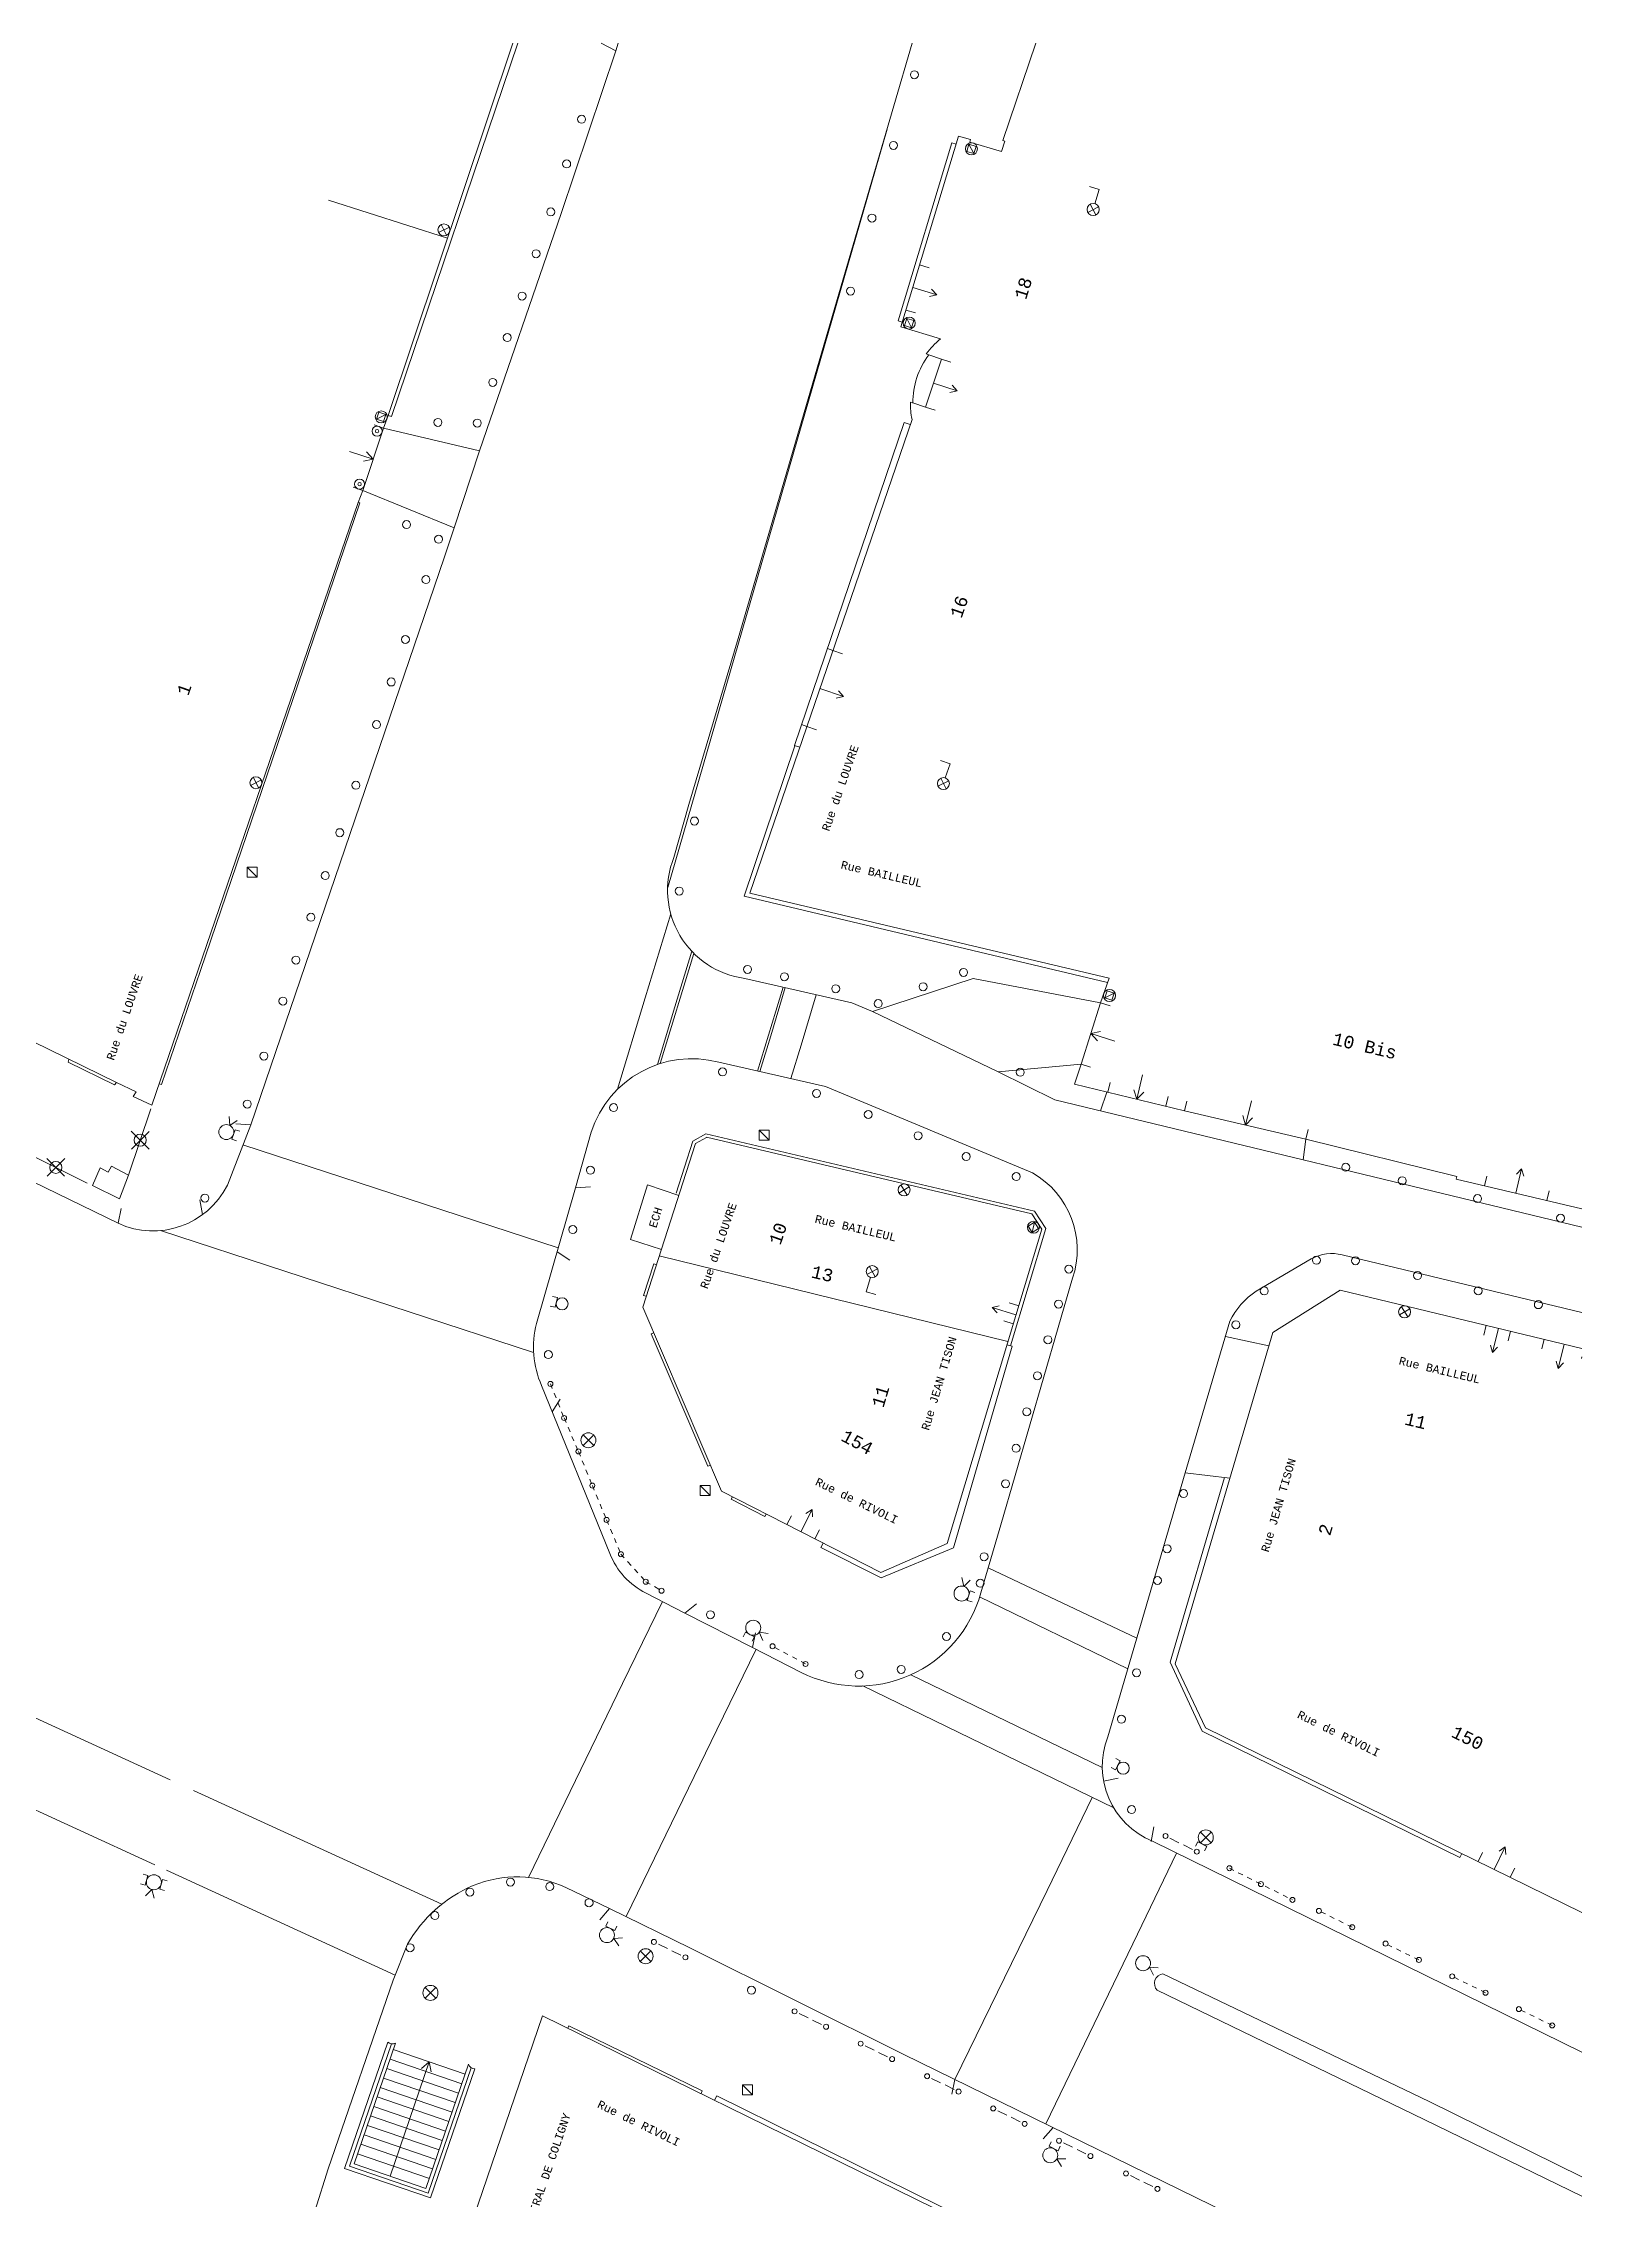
# Model space of a CAD drawing. Extents: x 600244 to 600368, y 128866 to 129000.
# Drawn here: x 600306.2 to 600367.7, y 128914.2 to 129000.4 of the extents above; entities that cross this region are included whole.
import ezdxf
from ezdxf.enums import TextEntityAlignment as Align

# ---------------------------------------------------------------- set-up
doc = ezdxf.new("R2010")
doc.units = 0
doc.header["$MEASUREMENT"] = 0
doc.linetypes.add('BPP', pattern=[0.4, 0.2, -0.2])
doc.linetypes.add('BSU', pattern=[4, 2.8, -0.4, 0.4, -0.4])
for name, color, linetype, lineweight in [('10', 7, 'Continuous', 0), ('11', 7, 'Continuous', 0), ('13', 7, 'Continuous', 0), ('17', 7, 'Continuous', 0), ('18', 7, 'Continuous', 0), ('2', 7, 'Continuous', 0), ('28', 7, 'Continuous', 0), ('3', 7, 'Continuous', 0), ('7', 7, 'Continuous', 0), ('8', 7, 'Continuous', 0), ('9', 7, 'Continuous', 0)]:
    doc.layers.add(name, color=color, linetype=linetype, lineweight=lineweight)
doc.styles.add('MONOTXT', font='MONOTXT')

# ---------------------------------------------------------------- blocks, each defined once
blk = doc.blocks.new('BP14')
at = {"layer": '10', "color": 253, "linetype": 'Continuous', "lineweight": 0}
for p, q in [((0.2, 0), (0.6, 0)), ((0.801, 0), (1.2, 0))]:
    blk.add_line(p, q, dxfattribs=at)
for centre in [(0, 0), (1.4, 0)]:
    blk.add_circle(centre, 0.1, dxfattribs=at)
blk = doc.blocks.new('ESC')
at = {"layer": '11', "color": 1, "linetype": 'Continuous', "lineweight": 0}
blk.add_lwpolyline([(-0.346, -0.2), (0, 0), (-0.345, 0.2)], dxfattribs=at)
blk = doc.blocks.new('SBAG')
at = {"layer": '11', "color": 1, "linetype": 'Continuous', "lineweight": 0}
blk.add_line((0, 0), (0.155, 0.58), dxfattribs=at)
blk = doc.blocks.new('SBAD')
at = {"layer": '11', "color": 1, "linetype": 'Continuous', "lineweight": 0}
blk.add_line((0, 0), (-0.155, 0.58), dxfattribs=at)
blk = doc.blocks.new('PIV')
at = {"layer": '13', "color": 253, "linetype": 'Continuous', "lineweight": 0}
blk.add_circle((0, 0), 0.16, dxfattribs=at)
blk = doc.blocks.new('LEL')
at = {"layer": '18', "color": 2, "linetype": 'Continuous', "lineweight": 0}
for p, q in [((0.212, 0.212), (-0.212, -0.212)), ((-0.212, 0.212), (0.212, -0.212))]:
    blk.add_line(p, q, dxfattribs=at)
blk.add_circle((0, 0), 0.3, dxfattribs=at)
blk = doc.blocks.new('REB')
at = {"layer": '18', "color": 2, "linetype": 'Continuous', "lineweight": 0}
blk.add_lwpolyline([(-0.2, 0.2), (0.2, -0.2), (-0.2, -0.2), (-0.2, 0.2), (0.2, 0.2), (0.2, -0.2)], dxfattribs=at)
blk = doc.blocks.new('PFE')
at = {"layer": '17', "color": 2, "linetype": 'Continuous', "lineweight": 0}
blk.add_circle((0, 0), 0.3, dxfattribs=at)
blk = doc.blocks.new('FEMG')
at = {"layer": '17', "color": 2, "linetype": 'Continuous', "lineweight": 0}
blk.add_lwpolyline([(0.612, 0.18), (0.3, 0), (0.612, -0.18)], dxfattribs=at)
blk = doc.blocks.new('FEPG')
at = {"layer": '17', "color": 2, "linetype": 'Continuous', "lineweight": 0}
blk.add_lwpolyline([(-0.2, -0.5), (-0.2, -0.3), (0.2, -0.3), (0.2, -0.5)], dxfattribs=at)
blk = doc.blocks.new('LPA')
at = {"layer": '3', "color": 5, "linetype": 'Continuous', "lineweight": 0}
blk.add_line((0, 0), (0, 5), dxfattribs=at)
blk = doc.blocks.new('P1')
at = {"layer": '10', "color": 253, "linetype": 'Continuous', "lineweight": 0}
blk.add_circle((0, 0), 0.1, dxfattribs=at)
blk = doc.blocks.new('SPO')
at = {"layer": '11', "color": 1, "linetype": 'Continuous', "lineweight": 0}
blk.add_line((0, 0), (0, 0.4), dxfattribs=at)
blk = doc.blocks.new('ECH')
at = {"layer": '11', "color": 1, "linetype": 'Continuous', "lineweight": 0, "style": 'MONOTXT'}
blk.add_text('ECH', height=0.32, dxfattribs=at).set_placement((0.004, -0.001), align=Align.MIDDLE)
blk = doc.blocks.new('ACV')
at = {"layer": '11', "color": 1, "linetype": 'Continuous', "lineweight": 0}
blk.add_line((0, 0), (0, 1), dxfattribs=at)
blk.add_lwpolyline([(-0.2, 0.346), (0, 0), (0.2, 0.346)], dxfattribs=at)
blk = doc.blocks.new('ACP')
at = {"layer": '11', "color": 1, "linetype": 'Continuous', "lineweight": 0}
blk.add_line((0, 0), (0, 1), dxfattribs=at)
blk.add_lwpolyline([(0.15, 0.74), (0, 1), (-0.15, 0.74)], dxfattribs=at)
blk = doc.blocks.new('BVO')
at = {"layer": '13', "color": 253, "linetype": 'Continuous', "lineweight": 0}
for radius in [0.2, 0.07]:
    blk.add_circle((0, 0), radius, dxfattribs=at)
blk = doc.blocks.new('LEMB')
at = {"layer": '18', "color": 2, "linetype": 'Continuous', "lineweight": 0}
for p, q in [((-0.169, 0.071), (0.17, 0.41)), ((-0.169, 0.41), (0.17, 0.07))]:
    blk.add_line(p, q, dxfattribs=at)
blk.add_circle((0, 0.24), 0.24, dxfattribs=at)
blk = doc.blocks.new('LEMRND')
at = {"layer": '18', "color": 2, "linetype": 'Continuous', "lineweight": 0}
for p, q in [((0.671, 6.17), (1.01, 5.831)), ((0.671, 5.831), (1.01, 6.17))]:
    blk.add_line(p, q, dxfattribs=at)
blk.add_circle((0.841, 6), 0.24, dxfattribs=at)
at = {"layer": '28', "color": 7, "linetype": 'Continuous', "lineweight": 0}
blk.add_lwpolyline([(0.6, 6), (0, 6), (0, 5.6)], dxfattribs=at)
blk = doc.blocks.new('RABB')
at = {"layer": '18', "color": 2, "linetype": 'Continuous', "lineweight": 0}
blk.add_lwpolyline([(-0.15, 0.39), (0.15, 0.09), (-0.15, 0.09), (-0.15, 0.39), (0.15, 0.39), (0.15, 0.09)], dxfattribs=at)
blk.add_circle((0, 0.24), 0.24, dxfattribs=at)
blk = doc.blocks.new('LEA')
at = {"layer": '18', "color": 2, "linetype": 'Continuous', "lineweight": 0}
for p, q in [((-0.354, 0.355), (0.353, -0.353)), ((-0.353, -0.353), (0.355, 0.354))]:
    blk.add_line(p, q, dxfattribs=at)
blk.add_circle((0, 0), 0.24, dxfattribs=at)
blk = doc.blocks.new('POF')
at = {"layer": '17', "color": 2, "linetype": 'Continuous', "lineweight": 0}
blk.add_circle((0, 0), 0.24, dxfattribs=at)
blk = doc.blocks.new('FEPP')
at = {"layer": '17', "color": 2, "linetype": 'Continuous', "lineweight": 0}
blk.add_lwpolyline([(-0.2, -0.44), (-0.2, -0.24), (0.2, -0.24), (0.2, -0.44)], dxfattribs=at)

msp = doc.modelspace()

# ---------------------------------------------------------------- linework, layer by layer
at = {"layer": '10', "color": 253, "linetype": 'BPP', "lineweight": 0}
for p, q in [((600336.658, 128935.627), (600335.336, 128936.334)), ((600353.602, 128927.46), (600356.123, 128926.196)), ((600358.515, 128925.101), (600357.183, 128925.756)), ((600361.179, 128923.792), (600359.847, 128924.446)), ((600363.843, 128922.482), (600362.511, 128923.137)), ((600366.507, 128921.173), (600365.175, 128921.827))]:
    msp.add_line(p, q, dxfattribs=at)
msp.add_lwpolyline([(600326.457, 128946.824), (600327.003, 128945.463), (600327.578, 128944.127), (600328.133, 128942.759), (600328.704, 128941.388), (600329.277, 128940.016), (600330.266, 128938.917), (600330.9, 128938.555)], dxfattribs=at)
at = {"layer": '11', "color": 1, "linetype": 'Continuous', "lineweight": 0}
for p, q in [((600325.158, 129000.437), (600320.099, 128985.507)), ((600329.066, 129000.123), (600328.48, 129000.437)), ((600323.618, 128984.131), (600319.786, 128985.047)), ((600319.967, 128985.552), (600320.099, 128985.507)), ((600340.843, 128985.184), (600340.606, 128985.265)), ((600322.606, 128981.059), (600318.953, 128982.552)), ((600318.777, 128982.075), (600318.843, 128982.052)), ((600337.529, 128976.227), (600337.752, 128976.151)), ((600336.495, 128973.188), (600336.712, 128973.114)), ((600336.428, 128972.285), (600336.212, 128972.358)), ((600344.359, 128959.309), (600347.672, 128959.613)), ((600310.819, 128958.827), (600310.906, 128958.797)), ((600348.454, 128957.746), (600348.704, 128958.495)), ((600356.552, 128955.789), (600356.657, 128956.61)), ((600330.892, 128952.206), (600329.655, 128952.605)), ((600353.441, 128948.724), (600355.181, 128948.348)), ((600367.694, 128947.902), (600367.679, 128947.84)), ((600353.62, 128943.054), (600351.833, 128943.268)), ((600352.517, 128932.941), (600362.82, 128927.884)), ((600362.82, 128927.884), (600362.9, 128928.046)), ((600323.043, 128919.223), (600320.175, 128920.206)), ((600322.784, 128918.466), (600319.915, 128919.449)), ((600320.044, 128915.147), (600321.609, 128919.714)), ((600322.913, 128918.844), (600320.045, 128919.827)), ((600322.524, 128917.709), (600319.656, 128918.692)), ((600322.654, 128918.087), (600319.785, 128919.07)), ((600322.135, 128916.574), (600319.267, 128917.557)), ((600322.265, 128916.952), (600319.396, 128917.935)), ((600322.395, 128917.331), (600319.526, 128918.314)), ((600321.876, 128915.817), (600319.007, 128916.8)), ((600322.005, 128916.195), (600319.137, 128917.178)), ((600321.616, 128915.06), (600318.748, 128916.043)), ((600321.746, 128915.439), (600318.878, 128916.422))]:
    msp.add_line(p, q, dxfattribs=at)
for points in [[(600342.675, 128996.396), (600342.503, 128996.45), (600340.362, 128989.333), (600340.525, 128989.282)], [(600341.582, 128987.974), (600342.09, 128987.807), (600341.455, 128985.881), (600340.947, 128986.048)], [(600348.731, 128962.872), (600334.199, 128966.324), (600336.227, 128972.339), (600336.212, 128972.358), (600340.606, 128985.265)], [(600318.843, 128982.052), (600312.466, 128963.361), (600310.906, 128958.797)], [(600330.732, 128959.599), (600331.431, 128961.906), (600332.105, 128964.13)], [(600334.83, 128959.315), (600335.264, 128960.745), (600335.847, 128962.671)], [(600339.333, 128961.713), (600343.361, 128963.038), (600348.455, 128962.06)], [(600309.115, 128958.881), (600309.024, 128958.78), (600307.175, 128959.692), (600307.197, 128959.799)], [(600345.817, 128953.734), (600332.674, 128956.823), (600332.152, 128956.531), (600331.48, 128954.45)], [(600331.587, 128954.358), (600330.332, 128954.786), (600329.655, 128952.605)], [(600345.817, 128953.734), (600346.263, 128953.042), (600344.854, 128948.348)], [(600330.287, 128950.331), (600330.182, 128950.365), (600330.588, 128951.621), (600330.692, 128951.587)], [(600330.587, 128948.867), (600330.486, 128948.824), (600332.75, 128943.531), (600332.852, 128943.574)], [(600344.71, 128948.391), (600344.915, 128948.329), (600342.566, 128940.273), (600339.678, 128939.067)], [(600353.4, 128943.08), (600351.237, 128935.704), (600352.517, 128932.941)], [(600333.731, 128942.313), (600333.681, 128942.215), (600335.035, 128941.524), (600335.085, 128941.622)], [(600339.678, 128939.067), (600337.266, 128940.284), (600337.357, 128940.463)], [(600327.153, 128921.064), (600327.197, 128921.153), (600332.53, 128918.556), (600332.477, 128918.449)], [(600323.291, 128919.485), (600321.571, 128914.466), (600318.419, 128915.546), (600320.098, 128920.44)], [(600343.071, 128913.245), (600343.15, 128913.407), (600333.11, 128918.361), (600333.022, 128918.181)]]:
    msp.add_lwpolyline(points, dxfattribs=at)
at = {"layer": '17', "color": 2, "linetype": 'Continuous', "lineweight": 0}
for p, q in [((600331.149, 128966.674), (600339.916, 128997.001)), ((600332.194, 128964.039), (600330.848, 128959.637)), ((600335.758, 128962.692), (600334.733, 128959.337)), ((600314.166, 128956.384), (600326.769, 128952.262)), ((600310.872, 128952.958), (600325.78, 128948.082)), ((600343.616, 128938.309), (600349.538, 128935.431)), ((600329.341, 128934.842), (600330.934, 128938.123)), ((600300.359, 128935.995), (600311.251, 128931)), ((600333.113, 128932.995), (600334.676, 128936.215)), ((600329.341, 128934.842), (600325.578, 128927.094)), ((600340.871, 128935.198), (600348.52, 128931.481)), ((600333.113, 128932.995), (600329.487, 128925.528)), ((600302.155, 128931.486), (600310.636, 128927.597)), ((600312.183, 128930.573), (600322.115, 128926.02)), ((600348.121, 128930.288), (600346.311, 128926.575)), ((600351.491, 128928.067), (600349.924, 128924.817)), ((600311.109, 128927.38), (600320.251, 128923.189)), ((600342.626, 128919.015), (600346.311, 128926.575)), ((600346.266, 128917.234), (600349.924, 128924.817))]:
    msp.add_line(p, q, dxfattribs=at)
at = {"layer": '3', "color": 5, "linetype": 'Continuous', "lineweight": 0}
msp.add_line((600330.809, 128951.947), (600344.749, 128948.523), dxfattribs=at)
at = {"layer": '7', "color": 6, "linetype": 'Continuous', "lineweight": 0}
for p, q in [((600341.482, 128988.007), (600341.582, 128987.974)), ((600340.847, 128986.082), (600340.947, 128986.048)), ((600334.433, 128966.454), (600340.914, 128985.392)), ((600348.789, 128963.043), (600334.433, 128966.454)), ((600308.451, 128955.472), (600308.143, 128954.754)), ((600308.451, 128955.472), (600308.773, 128955.294)), ((600308.773, 128955.294), (600308.903, 128955.529)), ((600367.694, 128948.248), (600358.032, 128950.576)), ((600352.652, 128933.076), (600367.694, 128925.693))]:
    msp.add_line(p, q, dxfattribs=at)
at = {"layer": '7', "color": 6, "linetype": 'BSU', "lineweight": 0}
for p, q in [((600309.582, 128955.172), (600310.525, 128957.97)), ((600305.431, 128956.106), (600308.143, 128954.754))]:
    msp.add_line(p, q, dxfattribs=at)
at = {"layer": '7', "color": 6, "linetype": 'Continuous', "lineweight": 0}
for points in [[(600300.399, 128963.144), (600309.115, 128958.881), (600309.89, 128958.511), (600309.89, 128958.511), (600309.89, 128958.511), (600309.77, 128958.314), (600309.77, 128958.314), (600310.525, 128957.97), (600310.526, 128957.97), (600318.777, 128982.075), (600318.953, 128982.552), (600319.786, 128985.047), (600319.967, 128985.552), (600324.959, 129000.437)], [(600345.863, 129000.437), (600344.54, 128996.542), (600344.628, 128996.511)], [(600342.046, 128988.608), (600340.469, 128989.096), (600342.772, 128996.717), (600343.245, 128996.578), (600343.22, 128996.482), (600344.487, 128996.099), (600344.628, 128996.511)], [(600347.41, 128958.808), (600347.672, 128959.613), (600348.455, 128962.06), (600348.789, 128963.043)], [(600367.694, 128953.827), (600362.67, 128955.016), (600362.693, 128955.113), (600356.657, 128956.61), (600351.808, 128957.745), (600347.41, 128958.808)], [(600332.259, 128956.442), (600330.147, 128949.897), (600333.296, 128942.535), (600339.672, 128939.282)], [(600332.259, 128956.442), (600332.693, 128956.685), (600332.696, 128956.687), (600345.708, 128953.625)], [(600308.143, 128954.754), (600309.234, 128954.221), (600309.582, 128955.172), (600308.903, 128955.529)], [(600345.708, 128953.625), (600346.099, 128953.019), (600342.323, 128940.441), (600339.672, 128939.282)], [(600358.032, 128950.576), (600355.34, 128948.887), (600351.431, 128935.629), (600352.652, 128933.076)], [(600367.694, 128901.205), (600354.478, 128907.643), (600326.136, 128921.563), (600317.298, 128895.682), (600316.367, 128892.959)]]:
    msp.add_lwpolyline(points, dxfattribs=at)
for radius, start, end in [(3.32, 129.70752, 143.96225), (3.22, 143.40696, 180.12147), (3.32, 179.53309, 191.51181)]:
    msp.add_arc((600344.167, 128986.054), radius, start, end, dxfattribs=at)
at = {"layer": '8', "color": 4, "linetype": 'Continuous', "lineweight": 0}
for p, q in [((600346.627, 128958.188), (600367.694, 128953.095)), ((600367.694, 128949.678), (600358.115, 128951.985)), ((600354.675, 128950.532), (600356.878, 128951.822)), ((600328.834, 128940.038), (600326.105, 128946.766)), ((600349.897, 128936.657), (600343.954, 128939.466)), ((600338.945, 128934.747), (600348.979, 128929.871)), ((600367.694, 128920.105), (600350.527, 128928.541)), ((600367.694, 128906.749), (600340.586, 128920.013))]:
    msp.add_line(p, q, dxfattribs=at)
for points in [[(600313.541, 128954.769), (600314.476, 128957.186), (600322.209, 128979.851), (600322.606, 128981.059), (600323.618, 128984.131), (600326.89, 128993.619), (600329.066, 129000.123), (600329.171, 129000.437)], [(600340.922, 129000.437), (600337.989, 128990.415), (600333.968, 128976.633), (600331.989, 128969.987), (600331.39, 128967.869)], [(600329.14, 128958.608), (600330.247, 128962.265), (600331.267, 128965.628)], [(600334.229, 128963.041), (600338.508, 128962.064), (600339.333, 128961.713), (600344.359, 128959.309), (600346.627, 128958.188)], [(600336.069, 128959.035), (600336.476, 128960.377), (600337.085, 128962.389)], [(600297.452, 128958.978), (600300.918, 128957.27), (600309.174, 128953.248)], [(600345.728, 128955.266), (600337.451, 128958.722), (600333.189, 128959.687)], [(600328.09, 128956.889), (600327.463, 128954.662), (600325.895, 128949.241)], [(600347.333, 128951.049), (600344.46, 128941.193), (600343.662, 128938.467)], [(600348.742, 128932.71), (600350.047, 128937.169), (600351.833, 128943.268), (600353.619, 128949.328)], [(600330.28, 128938.462), (600331.037, 128938.07), (600331.828, 128937.662), (600334.531, 128936.289), (600336.481, 128935.292)], [(600340.586, 128920.013), (600332.033, 128924.281), (600328.823, 128925.853), (600327.079, 128926.691)], [(600320.745, 128924.425), (600320.171, 128922.988), (600317.571, 128915.444), (600316.532, 128912.135), (600307.519, 128885.774)], [(600367.694, 128915.123), (600361.587, 128918.13), (600350.946, 128923.233)], [(600350.717, 128922.582), (600361.387, 128917.415), (600367.694, 128914.341)]]:
    msp.add_lwpolyline(points, dxfattribs=at)
for centre, radius, start, end in [((600334.694, 128966.563), 3.553, 158.43721, 262.47624), ((600332.105, 128955.618), 4.211, 75.07842, 162.43182), ((600310.567, 128956.279), 3.336, 245.32815, 333.0777), ((600343.975, 128952.185), 3.545, 341.31028, 60.3636), ((600357.701, 128950.354), 1.683, 75.74535, 119.26794), ((600356.317, 128948.027), 2.996, 123.24262, 154.2509), ((600329.485, 128948.299), 3.711, 165.29779, 204.40189), ((600331.607, 128941.131), 2.981, 201.50987, 243.56368), ((600338.774, 128939.814), 5.07, 243.11541, 344.58877), ((600351.75, 128931.531), 3.231, 158.59905, 247.75831), ((600325.134, 128922.444), 4.671, 65.39261, 112.26345), ((600325.562, 128921.673), 5.548, 113.34428, 150.26408), ((600350.989, 128922.852), 0.383, 96.46818, 224.77149)]:
    msp.add_arc(centre, radius, start, end, dxfattribs=at)
at = {"layer": '9', "color": 3, "linetype": 'Continuous', "lineweight": 0}
for points in [[(600323.433, 128919.435), (600321.664, 128914.275), (600318.228, 128915.453), (600319.959, 128920.499)], [(600323.181, 128919.625), (600321.478, 128914.656), (600318.609, 128915.639), (600320.263, 128920.463)]]:
    msp.add_lwpolyline(points, dxfattribs=at)
for centre, radius, start, end in [((600320.141, 128920.736), 0.299, 232.40394, 294.08891), ((600323.456, 128919.728), 0.294, 200.53991, 265.42983)]:
    msp.add_arc(centre, radius, start, end, dxfattribs=at)

# ---------------------------------------------------------------- block references
at = {"layer": '10', "color": 253, "linetype": 'Continuous', "lineweight": 0}
for name, p, xscale, yscale, rotation in [('P1', (600326.457, 128946.824), 1.000000909008619, 1.000000909008619, 333.5811142525331), ('P1', (600327.003, 128945.463), 1.000000909008619, 1.000000909008619, 333.5811142525331), ('P1', (600327.578, 128944.127), 1.000000909008619, 1.000000909008619, 333.5811142525331), ('P1', (600328.133, 128942.759), 1.000000909008619, 1.000000909008619, 333.5811142525331), ('P1', (600328.704, 128941.388), 1.000000909008619, 1.000000909008619, 333.5811142525331), ('P1', (600329.277, 128940.016), 1.000000909008619, 1.000000909008619, 333.5811142525331), ('P1', (600330.266, 128938.917), 1.000000909008619, 1.000000909008619, 333.5811142525331), ('P1', (600330.9, 128938.555), 1.000000909008619, 1.000000909008619, 333.5811142525331), ('P1', (600335.336, 128936.334), 1.000000909008619, 1.000000909008619, 333.5811142525331), ('P1', (600336.658, 128935.627), 1.000000909008619, 1.000000909008619, 333.5811142525331), ('BP14', (600352.3, 128928.122), 1.000000351250109, 1.000000351250109, 153.3714712853802), ('P1', (600353.602, 128927.46), 1.00000017889395, 1.00000017889395, 24.41131919131288), ('P1', (600354.862, 128926.828), 1.00000017889395, 1.00000017889395, 24.41131919131288), ('P1', (600356.123, 128926.196), 1.00000017889395, 1.00000017889395, 24.41131919131288), ('P1', (600357.183, 128925.756), 1.000002070971987, 1.000002070971987, 153.8248845275815), ('P1', (600358.515, 128925.101), 1.000002070971987, 1.000002070971987, 153.8248845275815), ('BP14', (600330.596, 128924.514), 1.000001493308137, 1.000001493308137, 333.8539991972916), ('P1', (600359.847, 128924.446), 1.000002070971987, 1.000002070971987, 153.8248845275815), ('P1', (600361.179, 128923.792), 1.000002070971987, 1.000002070971987, 153.8248845275815), ('P1', (600362.511, 128923.137), 1.000002070971987, 1.000002070971987, 153.8248845275815), ('BP14', (600336.219, 128921.738), 0.9999994907375376, 0.9999994907375376, 333.9294118931466), ('P1', (600363.843, 128922.482), 1.000002070971987, 1.000002070971987, 153.8248845275815), ('P1', (600365.175, 128921.827), 1.000002070971987, 1.000002070971987, 153.8248845275815), ('P1', (600366.507, 128921.173), 1.000002070971987, 1.000002070971987, 153.8248845275815), ('BP14', (600338.86, 128920.446), 0.9999994907375376, 0.9999994907375376, 333.9294118931466), ('BP14', (600341.519, 128919.145), 0.9999994907375376, 0.9999994907375376, 333.9294118931466), ('BP14', (600344.159, 128917.853), 0.9999994907375376, 0.9999994907375376, 333.9294118931466), ('BP14', (600346.791, 128916.565), 0.9999994907375376, 0.9999994907375376, 333.9294118931466), ('BP14', (600349.468, 128915.255), 0.9999994907375376, 0.9999994907375376, 333.9294118931466)]:
    msp.add_blockref(name, p, dxfattribs=dict(at, xscale=xscale, yscale=yscale, rotation=rotation))
at = {"layer": '11', "color": 1, "linetype": 'Continuous', "lineweight": 0}
for name, p, xscale, yscale, rotation in [('ACP', (600340.944, 128990.668), 1.000001894160047, 1.000001894160047, 253.1899994222793), ('SPO', (600341.216, 128991.57), 1.000001894160047, 1.000001894160047, 253.1899994222793), ('SPO', (600340.671, 128989.766), 1.000001894160047, 1.000001894160047, 253.1899994222793), ('SPO', (600342.09, 128987.807), 0.9999997577992245, 0.9999997577992245, 251.7526084234885), ('ACP', (600341.772, 128986.844), 0.9999997577992245, 0.9999997577992245, 251.7526084234885), ('SPO', (600341.455, 128985.881), 0.9999997577992245, 0.9999997577992245, 251.7526084234885), ('SPO', (600319.786, 128985.047), 1.000002387949705, 1.000002387949705, 71.68241112312609), ('ACV', (600319.37, 128983.8), 1.000002387949705, 1.000002387949705, 71.68241112312609), ('SPO', (600318.953, 128982.552), 1.000002387949705, 1.000002387949705, 71.68241112312609), ('SPO', (600337.752, 128976.151), 1.000001326861088, 1.000001326861088, 251.0965340821635), ('ACP', (600337.232, 128974.632), 1.000001326861088, 1.000001326861088, 251.0965340821635), ('SPO', (600336.712, 128973.114), 1.000001326861088, 1.000001326861088, 251.0965340821635), ('SPO', (600348.455, 128962.06), 1.000001784210933, 1.000001784210933, 252.1214016957313), ('ACV', (600348.064, 128960.836), 1.000001784210933, 1.000001784210933, 252.1214016957313), ('SPO', (600347.672, 128959.613), 1.000001784210933, 1.000001784210933, 252.1214016957313), ('SPO', (600348.741, 128958.486), 1.000001316712935, 1.000001316712935, 346.4182165636631), ('ACV', (600349.9, 128958.206), 1.000001316712935, 1.000001316712935, 346.4182165636631), ('SPO', (600351.059, 128957.926), 1.000001316712935, 1.000001316712935, 346.4182165636631), ('SPO', (600351.808, 128957.745), 1.000001557482183, 1.000001557482183, 346.4033975165869), ('ACV', (600354.251, 128957.175), 1.000001557482183, 1.000001557482183, 346.4033975165869), ('SBAD', (600314.476, 128957.186), 1.000002387949705, 1.000002387949705, 71.68241112312609), ('SPO', (600356.657, 128956.61), 1.000001557482183, 1.000001557482183, 346.4033975165869), ('ACP', (600365.051, 128954.453), 0.9999998228841156, 0.9999998228841156, 346.6766165426577), ('SBAG', (600327.463, 128954.662), 0.9999989028914924, 0.9999989028914924, 289.0253885976996), ('SPO', (600363.806, 128954.747), 0.9999998228841156, 0.9999998228841156, 346.6766165426577), ('SBAD', (600309.174, 128953.248), 0.9999985109614107, 0.9999985109614107, 334.0243944618308), ('SBAD', (600312.551, 128953.598), 1.000003356110227, 1.000003356110227, 355.7600871001616), ('ECH', (600330.66, 128953.477), 0.9999995317313811, 0.9999995317313811, 72.39056657413333), ('SPO', (600366.295, 128954.158), 0.9999998228841156, 0.9999998228841156, 346.6766165426577), ('SBAG', (600326.724, 128952.106), 1.00000262121601, 1.00000262121601, 251.9138423784533), ('ACP', (600345.07, 128949.592), 1.000000521112567, 1.000000521112567, 73.28276487404409), ('SPO', (600345.178, 128949.952), 1.000000521112567, 1.000000521112567, 73.28276487404409), ('SPO', (600344.963, 128949.233), 1.000000521112567, 1.000000521112567, 73.28276487404409), ('SPO', (600363.874, 128949.169), 0.9999978182718601, 0.9999978182718601, 166.4565923710918), ('ACP', (600364.355, 128949.053), 0.9999978182718601, 0.9999978182718601, 166.4565923710918), ('SPO', (600364.837, 128948.937), 0.9999978182718601, 0.9999978182718601, 166.4565923710918), ('SPO', (600366.188, 128948.611), 1.000001918890735, 1.000001918890735, 166.4613143218597), ('ACP', (600366.981, 128948.42), 1.000001918890735, 1.000001918890735, 166.4613143218597), ('SBAD', (600326.528, 128945.71), 1.000002023082713, 1.000002023082713, 312.7887444354745), ('ACP', (600336.47, 128940.916), 0.9999990785330184, 0.9999990785330184, 332.9432299830661), ('SPO', (600335.913, 128941.2), 0.9999990785330184, 0.9999990785330184, 332.9432299830661), ('SPO', (600337.027, 128940.631), 0.9999990785330184, 0.9999990785330184, 332.9432299830661), ('SBAG', (600331.828, 128937.662), 1.000001219774212, 1.000001219774212, 323.2723626022682), ('SBAG', (600334.531, 128936.289), 1.000001724688136, 1.000001724688136, 3.202517964592138), ('SBAG', (600348.574, 128930.937), 0.9999990424397716, 0.9999990424397716, 297.0966241075105), ('SBAD', (600350.469, 128928.526), 0.9999976947154835, 0.9999976947154835, 334.413411953362), ('SPO', (600363.547, 128927.728), 1.000000363512473, 1.000000363512473, 333.8613976286499), ('ACP', (600364.191, 128927.412), 1.000000363512473, 1.000000363512473, 333.8613976286499), ('SPO', (600364.833, 128927.097), 1.000000363512473, 1.000000363512473, 333.8613976286499), ('SBAG', (600328.823, 128925.853), 1.000000351326004, 1.000000351326004, 154.3353644567078), ('ESC', (600321.609, 128919.714), 1.000000883378015, 1.000000883378015, 71.07932159652212), ('SBAD', (600342.627, 128919.015), 1.000000394748432, 1.000000394748432, 153.9353776034958), ('SBAG', (600346.557, 128917.091), 1.000000394748432, 1.000000394748432, 153.9353776034958)]:
    msp.add_blockref(name, p, dxfattribs=dict(at, xscale=xscale, yscale=yscale, rotation=rotation))
at = {"layer": '13', "color": 253, "linetype": 'Continuous', "lineweight": 0}
for name, p, xscale, yscale, rotation in [('PIV', (600341.007, 128999.172), 1.000000939626564, 1.000000939626564, 71.12049602006016), ('PIV', (600327.702, 128997.392), 0.9999978649144966, 0.9999978649144966, 71.06995457961065), ('PIV', (600340.172, 128996.349), 1.000000939626564, 1.000000939626564, 71.12049602006016), ('PIV', (600327.106, 128995.607), 0.9999978649144966, 0.9999978649144966, 71.06995457961065), ('PIV', (600326.471, 128993.687), 0.9999978649144966, 0.9999978649144966, 71.06995457961065), ('PIV', (600339.313, 128993.441), 1.000000939626564, 1.000000939626564, 71.12049602006016), ('PIV', (600325.882, 128992.017), 0.9999978649144966, 0.9999978649144966, 71.06995457961065), ('PIV', (600325.323, 128990.324), 0.9999978649144966, 0.9999978649144966, 71.06995457961065), ('PIV', (600338.455, 128990.522), 1.000000939626564, 1.000000939626564, 71.12049602006016), ('PIV', (600324.732, 128988.665), 0.9999978649144966, 0.9999978649144966, 71.06995457961065), ('PIV', (600324.151, 128986.873), 0.9999978649144966, 0.9999978649144966, 71.06995457961065), ('BVO', (600319.527, 128984.921), 1.000002387949705, 1.000002387949705, 71.68241112312609), ('PIV', (600323.533, 128985.246), 0.9999978649144966, 0.9999978649144966, 71.06995457961065), ('BVO', (600318.827, 128982.805), 1.000002387949705, 1.000002387949705, 71.68241112312609), ('PIV', (600321.985, 128980.602), 1.000002387949705, 1.000002387949705, 71.68241112312609), ('PIV', (600321.479, 128978.987), 1.000002387949705, 1.000002387949705, 71.68241112312609), ('PIV', (600320.66, 128976.591), 1.000002387949705, 1.000002387949705, 71.68241112312609), ('PIV', (600320.09, 128974.892), 1.000002387949705, 1.000002387949705, 71.68241112312609), ('PIV', (600319.505, 128973.189), 1.000002387949705, 1.000002387949705, 71.68241112312609), ('PIV', (600318.679, 128970.763), 1.000002387949705, 1.000002387949705, 71.68241112312609), ('PIV', (600332.215, 128969.333), 1.000000939626564, 1.000000939626564, 71.12049602006016), ('PIV', (600318.037, 128968.867), 1.000002387949705, 1.000002387949705, 71.68241112312609), ('PIV', (600317.456, 128967.15), 1.000002387949705, 1.000002387949705, 71.68241112312609), ('PIV', (600331.605, 128966.534), 0.9999988512832357, 0.9999988512832357, 74.62783267181194), ('PIV', (600316.882, 128965.485), 1.000002387949705, 1.000002387949705, 71.68241112312609), ('PIV', (600316.283, 128963.775), 1.000002387949705, 1.000002387949705, 71.68241112312609), ('PIV', (600334.337, 128963.401), 0.9999988512832357, 0.9999988512832357, 74.62783267181194), ('PIV', (600335.81, 128963.108), 1.000001271143822, 1.000001271143822, 346.7843666024873), ('PIV', (600342.972, 128963.28), 1.000001271143822, 1.000001271143822, 346.7843666024873), ('PIV', (600315.761, 128962.131), 1.000002387949705, 1.000002387949705, 71.68241112312609), ('PIV', (600337.863, 128962.627), 1.000001271143822, 1.000001271143822, 346.7843666024873), ('PIV', (600341.358, 128962.708), 1.000001271143822, 1.000001271143822, 346.7843666024873), ('PIV', (600339.561, 128962.034), 1.000001271143822, 1.000001271143822, 346.7843666024873), ('PIV', (600315.001, 128959.936), 1.000002387949705, 1.000002387949705, 71.68241112312609), ('PIV', (600333.338, 128959.303), 0.9999982134439944, 0.9999982134439944, 74.08670819723383), ('PIV', (600345.24, 128959.285), 1.000001271143822, 1.000001271143822, 346.7843666024873), ('PIV', (600314.337, 128958.015), 1.000002387949705, 1.000002387949705, 71.68241112312609), ('PIV', (600328.983, 128957.875), 0.9999982134439944, 0.9999982134439944, 74.08670819723383), ('PIV', (600337.095, 128958.442), 0.9999982134439944, 0.9999982134439944, 74.08670819723383), ('PIV', (600339.163, 128957.598), 0.9999982134439944, 0.9999982134439944, 74.08670819723383), ('PIV', (600341.154, 128956.748), 0.9999982134439944, 0.9999982134439944, 74.08670819723383), ('PIV', (600328.055, 128955.372), 1.000001787387651, 1.000001787387651, 347.2388984375069), ('PIV', (600343.08, 128955.917), 0.9999982134439944, 0.9999982134439944, 74.08670819723383), ('PIV', (600358.252, 128955.488), 0.9999982036210717, 0.9999982036210717, 345.4463949287565), ('PIV', (600345.083, 128955.117), 0.9999982134439944, 0.9999982134439944, 74.08670819723383), ('PIV', (600360.51, 128954.947), 0.9999982036210717, 0.9999982036210717, 345.4463949287565), ('PIV', (600312.642, 128954.256), 1.000001780839059, 1.000001780839059, 55.61285239477068), ('PIV', (600363.522, 128954.237), 0.9999982036210717, 0.9999982036210717, 345.4463949287565), ('PIV', (600327.352, 128952.999), 1.000001787387651, 1.000001787387651, 347.2388984375069), ('PIV', (600366.841, 128953.453), 0.9999982036210717, 0.9999982036210717, 345.4463949287565), ('PIV', (600358.644, 128951.751), 1.000000190126321, 1.000000190126321, 354.9305027109608), ('PIV', (600361.124, 128951.16), 1.000000190126321, 1.000000190126321, 354.9305027109608), ('PIV', (600363.553, 128950.548), 1.000000190126321, 1.000000190126321, 354.9305027109608), ('PIV', (600365.954, 128949.995), 1.000000190126321, 1.000000190126321, 354.9305027109608), ('PIV', (600326.374, 128947.996), 1.000001536318518, 1.000001536318518, 292.0293139416774), ('PIV', (600351.769, 128942.44), 0.9999993531192087, 0.9999993531192087, 334.0840568401699), ('PIV', (600351.113, 128940.234), 0.9999993531192087, 0.9999993531192087, 334.0840568401699), ('PIV', (600343.642, 128938.855), 1.00000050702874, 1.00000050702874, 73.28555039552619), ('PIV', (600350.728, 128938.965), 0.9999993531192087, 0.9999993531192087, 334.0840568401699), ('PIV', (600332.853, 128937.596), 0.9999996637226551, 0.9999996637226551, 335.5036692630006), ('PIV', (600342.292, 128936.724), 1.00000050702874, 1.00000050702874, 73.28555039552619), ('PIV', (600340.48, 128935.41), 1.00000050702874, 1.00000050702874, 73.28555039552619), ('PIV', (600338.8, 128935.202), 0.9999999087965993, 0.9999999087965993, 331.8100875066627), ('PIV', (600349.889, 128935.276), 1.00000017889395, 1.00000017889395, 24.41131919131288), ('PIV', (600349.284, 128933.42), 1.00000017889395, 1.00000017889395, 24.41131919131288), ('PIV', (600349.691, 128929.803), 1.00000017889395, 1.00000017889395, 24.41131919131288), ('PIV', (600324.86, 128926.906), 1.000001769563338, 1.000001769563338, 333.0846275654323), ('PIV', (600323.237, 128926.503), 1.000001769563338, 1.000001769563338, 333.0846275654323), ('PIV', (600328, 128926.078), 1.000001769563338, 1.000001769563338, 333.0846275654323), ('PIV', (600321.84, 128925.564), 1.000001769563338, 1.000001769563338, 333.0846275654323), ('PIV', (600320.847, 128924.278), 1.000001769563338, 1.000001769563338, 333.0846275654323), ('PIV', (600334.494, 128922.582), 1.000001217627487, 1.000001217627487, 333.9407467335363)]:
    msp.add_blockref(name, p, dxfattribs=dict(at, xscale=xscale, yscale=yscale, rotation=rotation))
for p in [(600321.96, 128985.273), (600320.704, 128981.184), (600347.183, 128951.418), (600357.083, 128951.769), (600354.993, 128950.545), (600346.771, 128950.018), (600346.349, 128948.589), (600353.861, 128949.19), (600345.925, 128947.15), (600345.501, 128945.711), (600345.072, 128944.253), (600344.653, 128942.833), (600343.794, 128939.917), (600326.429, 128926.724)]:
    msp.add_blockref('PIV', p, dxfattribs=at)
at = {"layer": '17', "color": 2, "linetype": 'Continuous', "lineweight": 0}
for name, p in [('PFE', (600313.5, 128956.896)), ('POF', (600326.923, 128950.027)), ('PFE', (600342.894, 128938.443)), ('PFE', (600334.564, 128937.074)), ('POF', (600349.355, 128931.46)), ('PFE', (600310.602, 128926.898)), ('PFE', (600328.716, 128924.785)), ('PFE', (600350.15, 128923.662)), ('PFE', (600346.44, 128915.983))]:
    msp.add_blockref(name, p, dxfattribs=at)
for name, p, xscale, yscale, rotation in [('FEMG', (600313.5, 128956.896), 1.000003090589069, 1.000003090589069, 63.01971740560508), ('FEPG', (600313.5, 128956.896), 1.000002387949705, 1.000002387949705, 71.68241112312609), ('FEPP', (600326.923, 128950.027), 1.000003468813041, 1.000003468813041, 256.4928930177242), ('FEMG', (600342.894, 128938.443), 1.000000961408239, 1.000000961408239, 73.16712733363511), ('FEPG', (600342.894, 128938.443), 1.000000961408239, 1.000000961408239, 73.16712733363511), ('FEPG', (600334.564, 128937.074), 1.000000909008619, 1.000000909008619, 333.5811142525331), ('FEMG', (600334.564, 128937.074), 1.000002933607376, 1.000002933607376, 322.857534426094), ('FEPP', (600349.355, 128931.46), 1.000000305420743, 1.000000305420743, 241.5339731314122), ('FEPG', (600352.66, 128928.692), 0.9999981269784193, 0.9999981269784193, 331.8521013323927), ('FEPG', (600310.602, 128926.898), 0.9999995727794332, 0.9999995727794332, 255.0593365332275), ('FEPG', (600310.602, 128926.898), 0.9999995727794332, 0.9999995727794332, 75.05933653322754), ('FEMG', (600310.602, 128926.898), 0.9999995727794332, 0.9999995727794332, 255.0593365332275), ('FEPG', (600328.716, 128924.785), 0.9999987254176254, 0.9999987254176254, 154.0255875871807), ('FEMG', (600328.716, 128924.785), 1.000002425864292, 1.000002425864292, 333.9211771701605), ('FEMG', (600350.15, 128923.662), 0.9999986635636006, 0.9999986635636006, 326.9732690712575), ('FEPG', (600346.44, 128915.983), 0.9999974394711199, 0.9999974394711199, 153.7837204214572), ('FEMG', (600346.44, 128915.983), 0.9999982239174416, 0.9999982239174416, 330.7907385079336)]:
    msp.add_blockref(name, p, dxfattribs=dict(at, xscale=xscale, yscale=yscale, rotation=rotation))
at = {"layer": '18', "color": 2, "linetype": 'Continuous', "lineweight": 0}
for name, p, xscale, yscale, rotation in [('RABB', (600343.358, 128996.44), 0.9999986614168701, 0.9999986614168701, 163.1804669211644), ('LEMRND', (600342.655, 128996.325), 1.000001156044668, 1.000001156044668, 253.1855271669975), ('LEMB', (600322.429, 128992.893), 0.9999984357607777, 0.9999984357607777, 71.48042684092276), ('RABB', (600340.729, 128989.016), 0.9999990273042432, 0.9999990273042432, 342.8054882327972), ('RABB', (600319.92, 128985.42), 0.9999987175245967, 0.9999987175245967, 72.26678372511793), ('LEMB', (600314.913, 128970.791), 1.000002387949705, 1.000002387949705, 71.68241112312609), ('LEMRND', (600336.755, 128973.555), 0.9999998802386139, 0.9999998802386139, 251.2430894797883), ('RABB', (600348.581, 128962.431), 1.000001784210933, 1.000001784210933, 252.1214016957313), ('LEMB', (600340.652, 128954.815), 0.9999998766607341, 0.9999998766607341, 166.7742073015117), ('RABB', (600345.97, 128953.219), 0.9999996366283412, 0.9999996366283412, 122.8378712042599), ('LEMRND', (600344.827, 128948.783), 1.000001039731191, 1.000001039731191, 73.27246612459243), ('LEMB', (600360.664, 128949.942), 1.000001103135482, 1.000001103135482, 166.564466545916)]:
    msp.add_blockref(name, p, dxfattribs=dict(at, xscale=xscale, yscale=yscale, rotation=rotation))
for name, p in [('REB', (600314.539, 128967.282)), ('LEA', (600310.055, 128956.571)), ('REB', (600335.006, 128956.772)), ('LEA', (600306.683, 128955.481)), ('LEL', (600327.975, 128944.573)), ('REB', (600332.641, 128942.567)), ('LEL', (600352.66, 128928.692)), ('LEL', (600330.262, 128923.941)), ('LEL', (600321.661, 128922.477)), ('REB', (600334.332, 128918.603))]:
    msp.add_blockref(name, p, dxfattribs=at)
at = {"layer": '3', "color": 5, "linetype": 'Continuous', "lineweight": 0, "xscale": 0.9999987175245967, "yscale": 0.9999987175245967, "rotation": 72.26678372511793}
msp.add_blockref('LPA', (600322.343, 128992.636), dxfattribs=at)

# ---------------------------------------------------------------- texts
at = {"layer": '2', "color": 4, "linetype": 'Continuous', "lineweight": 0, "style": 'MONOTXT'}
for s, height, rotation, p in [('18', 0.5, 72.7211, (600345.12, 128990.712)), ('16', 0.5, 70.69726, (600342.56, 128977.985)), ('Rue du LOUVRE', 0.32, 70.69726, (600337.892, 128970.704)), ('Rue du LOUVRE', 0.31999, 70.936, (600333.023, 128952.406)), ('10', 0.5, 70.936, (600335.318, 128952.919)), ('Rue BAILLEUL', 0.32, 346.75924, (600338.695, 128953.209)), ('13', 0.5, 346.75924, (600337.386, 128951.474)), ('Rue BAILLEUL', 0.32, 346.56332, (600362.045, 128947.535)), ('11', 0.5, 346.56332, (600361.107, 128945.593)), ('Rue JEAN TISON', 0.32, 73.57233, (600355.41, 128942.023)), ('2', 0.5, 73.57233, (600357.206, 128941.07)), ('Rue de RIVOLI', 0.32, 333.97994, (600330.059, 128917.407))]:
    msp.add_text(s, height=height, rotation=rotation, dxfattribs=at).set_placement(p, align=Align.TOP_CENTER)
for s, height, rotation, p in [('1', 0.5, 71.16137, (600312.047, 128974.519)), ('Rue BAILLEUL', 0.32, 346.69166, (600339.661, 128967.06)), ('Rue du LOUVRE', 0.31999, 71.10423, (600309.584, 128961.439)), ('10 Bis', 0.5, 346.79465, (600358.958, 128960.099)), ('Rue JEAN TISON', 0.32, 73.28989, (600342.144, 128946.799)), ('11', 0.5, 73.28989, (600339.892, 128946.256)), ('154', 0.5, 331.79544, (600338.606, 128944.276)), ('Rue de RIVOLI', 0.32, 333.93013, (600338.631, 128942.009)), ('Rue de RIVOLI', 0.32, 333.85656, (600357.901, 128932.696)), ('150', 0.5, 333.85656, (600363.015, 128932.446)), ("Rue de l'AMIRAL DE COLIGNY", 0.32, 71.05068, (600326.105, 128914.196))]:
    msp.add_text(s, height=height, rotation=rotation, dxfattribs=at).set_placement(p, align=Align.CENTER)

doc.saveas('drawing.dxf')
